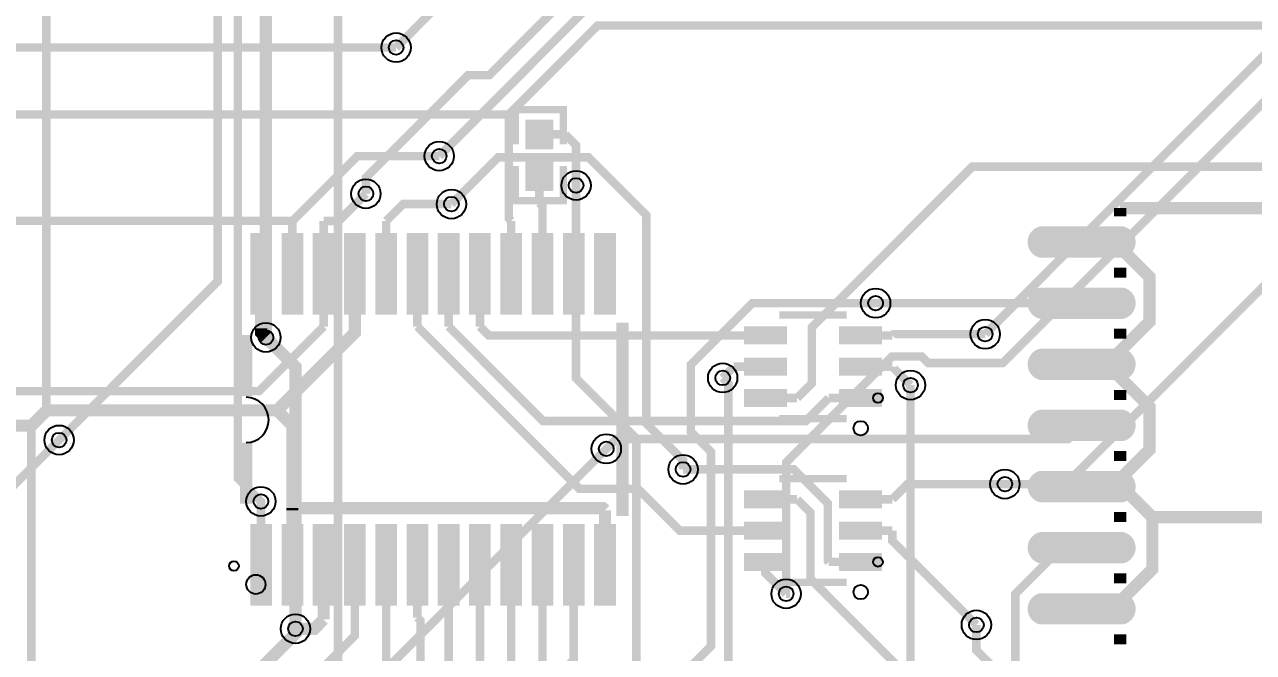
# Model space of a CAD drawing. Header units: millimetres. Extents: x -4 to 157, y 41 to 137.
# Drawn here: x 95.34 to 120.89, y 77.23 to 90.27 of the extents above; entities that cross this region are included whole.
import ezdxf

# ---------------------------------------------------------------- set-up
doc = ezdxf.new("R2010")
doc.units = ezdxf.units.MM
for name, color, linetype, true_color in [('BottomLayer', 7, 'Continuous', 0x0000ff), ('Document', 7, 'Continuous', 0xffffff), ('Hole', 7, 'Continuous', 0x222222), ('Multi-Layer', 7, 'Continuous', 0xc0c0c0), ('TopLayer', 7, 'Continuous', 0xff0000), ('TopPasteMaskLayer', 7, 'Continuous', 0x808080), ('TopSilkLayer', 7, 'Continuous', 0xffcc00), ('TopSolderMaskLayer', 7, 'Continuous', 0x800080)]:
    doc.layers.add(name, color=color, linetype=linetype, true_color=true_color)

msp = doc.modelspace()

# ---------------------------------------------------------------- hatches: boundary and pattern name
at = {"layer": 'TopLayer'}
for points in [[(106.31521463042918, 87.70398780797552), (105.77520955041905, 87.70398780797552), (105.77520955041905, 88.26962153924308), (106.31521463042918, 88.26962153924308)], [(106.31521463042918, 87.40396240792472), (105.77520955041905, 87.40396240792472), (105.77520955041905, 86.83832867665728), (106.31521463042918, 86.83832867665728)], [(100.06047752095492, 85.91516383032763), (100.46047752095501, 85.91516383032763), (100.46047752095501, 84.26517653035307), (100.06047752095492, 84.26517653035307)], [(100.71046482092947, 85.91516383032763), (101.11046482092956, 85.91516383032763), (101.11046482092956, 84.26517653035307), (100.71046482092947, 84.26517653035307)], [(101.36045212090426, 85.91516383032763), (101.76045212090412, 85.91516383032763), (101.76045212090412, 84.26517653035307), (101.36045212090426, 84.26517653035307)], [(102.01043942087858, 85.91516383032763), (102.41043942087867, 85.91516383032763), (102.41043942087867, 84.26517653035307), (102.01043942087858, 84.26517653035307)], [(102.66042672085337, 85.91516383032763), (103.06042672085346, 85.91516383032763), (103.06042672085346, 84.26517653035307), (102.66042672085337, 84.26517653035307)], [(103.31041402082792, 85.91516383032763), (103.71041402082801, 85.91516383032763), (103.71041402082801, 84.26517653035307), (103.31041402082792, 84.26517653035307)], [(103.96040132080248, 85.91513843027678), (104.36040132080234, 85.91513843027678), (104.36040132080234, 84.26515113030223), (103.96040132080248, 84.26515113030223)], [(104.61038862077726, 85.91516383032763), (105.01038862077712, 85.91516383032763), (105.01038862077712, 84.26517653035307), (104.61038862077726, 84.26517653035307)], [(105.26037592075158, 85.91516383032763), (105.66037592075168, 85.91516383032763), (105.66037592075168, 84.26517653035307), (105.26037592075158, 84.26517653035307)], [(105.91036322072637, 85.91516383032763), (106.31036322072646, 85.91516383032763), (106.31036322072646, 84.26517653035307), (105.91036322072637, 84.26517653035307)], [(106.56035052070092, 85.91516383032763), (106.96035052070101, 85.91516383032763), (106.96035052070101, 84.26517653035307), (106.56035052070092, 84.26517653035307)], [(107.2103378206757, 85.91516383032763), (107.61033782067534, 85.91516383032763), (107.61033782067534, 84.26517653035307), (107.2103378206757, 84.26517653035307)], [(118.1201422402844, 86.05054610109214, -0.7853981633974483), (118.1201422402844, 85.45054610109214), (116.52014224028403, 85.45054610109214, -0.7853981633974483), (116.52014224028403, 86.05054610109214)], [(118.1201422402844, 84.78054356108707, -0.7853981633974483), (118.1201422402844, 84.18054356108708), (116.52014224028403, 84.18054356108708, -0.7853981633974483), (116.52014224028403, 84.78054356108707)], [(110.35483870967732, 83.6347472694946), (110.35483870967732, 83.98475996951993), (111.13482346964679, 83.98475996951993), (111.13482346964679, 83.6347472694946)], [(112.33482346964684, 83.6347472694946), (112.33482346964684, 83.98475996951993), (113.1148082296163, 83.98475996951993), (113.1148082296163, 83.6347472694946)], [(110.35483870967732, 82.98475996951993), (110.35483870967732, 83.33477266954537), (111.13482346964679, 83.33477266954537), (111.13482346964679, 82.98475996951993)], [(112.33482346964684, 82.98475996951993), (112.33482346964684, 83.33477266954537), (113.1148082296163, 83.33477266954537), (113.1148082296163, 82.98475996951993)], [(118.1201422402844, 83.510541021082, -0.7853981633974483), (118.1201422402844, 82.91054102108201), (116.52014224028403, 82.91054102108201, -0.7853981633974483), (116.52014224028403, 83.510541021082)], [(110.35483870967732, 82.33477266954537), (110.35483870967732, 82.6847853695707), (111.13482346964679, 82.6847853695707), (111.13482346964679, 82.33477266954537)], [(112.33482346964684, 82.33477266954537), (112.33482346964684, 82.6847853695707), (113.1148082296163, 82.6847853695707), (113.1148082296163, 82.33477266954537)], [(118.1201422402844, 82.24053848107694, -0.7853981633974483), (118.1201422402844, 81.64053848107694), (116.52014224028403, 81.64053848107694, -0.7853981633974483), (116.52014224028403, 82.24053848107694)], [(118.1201422402844, 80.97053594107176, -0.7853981633974483), (118.1201422402844, 80.37053594107176), (116.52014224028403, 80.37053594107176, -0.7853981633974483), (116.52014224028403, 80.97053594107176)], [(110.35478790957563, 80.2311404622809), (110.35478790957563, 80.58115316230635), (111.13477266954533, 80.58115316230635), (111.13477266954533, 80.2311404622809)], [(112.33477266954537, 80.2311404622809), (112.33477266954537, 80.58115316230635), (113.11475742951461, 80.58115316230635), (113.11475742951461, 80.2311404622809)], [(100.06047752095492, 79.8699517399034), (100.46047752095501, 79.8699517399034), (100.46047752095501, 78.21996443992884), (100.06047752095492, 78.21996443992884)], [(100.71046482092947, 79.8699517399034), (101.11046482092956, 79.8699517399034), (101.11046482092956, 78.21996443992884), (100.71046482092947, 78.21996443992884)], [(101.36045212090426, 79.8699517399034), (101.76045212090412, 79.8699517399034), (101.76045212090412, 78.21996443992884), (101.36045212090426, 78.21996443992884)], [(102.01043942087858, 79.8699517399034), (102.41043942087867, 79.8699517399034), (102.41043942087867, 78.21996443992884), (102.01043942087858, 78.21996443992884)], [(102.66042672085337, 79.8699517399034), (103.06042672085346, 79.8699517399034), (103.06042672085346, 78.21996443992884), (102.66042672085337, 78.21996443992884)], [(103.31041402082792, 79.86997713995436), (103.71041402082801, 79.86997713995436), (103.71041402082801, 78.21998983997969), (103.31041402082792, 78.21998983997969)], [(103.96040132080248, 79.8699517399034), (104.36040132080234, 79.8699517399034), (104.36040132080234, 78.21996443992884), (103.96040132080248, 78.21996443992884)], [(104.61038862077726, 79.8699517399034), (105.01038862077712, 79.8699517399034), (105.01038862077712, 78.21996443992884), (104.61038862077726, 78.21996443992884)], [(105.26037592075158, 79.8699517399034), (105.66037592075168, 79.8699517399034), (105.66037592075168, 78.21996443992884), (105.26037592075158, 78.21996443992884)], [(105.91036322072637, 79.8699517399034), (106.31036322072646, 79.8699517399034), (106.31036322072646, 78.21996443992884), (105.91036322072637, 78.21996443992884)], [(106.56035052070092, 79.8699517399034), (106.96035052070101, 79.8699517399034), (106.96035052070101, 78.21996443992884), (106.56035052070092, 78.21996443992884)], [(107.2103378206757, 79.8699517399034), (107.61033782067534, 79.8699517399034), (107.61033782067534, 78.21996443992884), (107.2103378206757, 78.21996443992884)], [(110.35478790957563, 79.58115316230635), (110.35478790957563, 79.93116586233168), (111.13477266954533, 79.93116586233168), (111.13477266954533, 79.58115316230635)], [(112.33477266954537, 79.58115316230635), (112.33477266954537, 79.93116586233168), (113.11475742951461, 79.93116586233168), (113.11475742951461, 79.58115316230635)], [(118.1201422402844, 79.70053340106669, -0.7853981633974483), (118.1201422402844, 79.1005334010667), (116.52014224028403, 79.1005334010667, -0.7853981633974483), (116.52014224028403, 79.70053340106669)], [(110.35478790957563, 78.93116586233168), (110.35478790957563, 79.28117856235713), (111.13477266954533, 79.28117856235713), (111.13477266954533, 78.93116586233168)], [(112.33477266954537, 78.93116586233168), (112.33477266954537, 79.28117856235713), (113.11475742951461, 79.28117856235713), (113.11475742951461, 78.93116586233168)], [(118.1201422402844, 78.43053086106163, -0.7853981633974483), (118.1201422402844, 77.83053086106163), (116.52014224028403, 77.83053086106163, -0.7853981633974483), (116.52014224028403, 78.43053086106163)]]:
    msp.add_hatch(color=256, dxfattribs=at).paths.add_polyline_path(points)
at = {"layer": 'TopPasteMaskLayer'}
for points in [[(106.27520955041905, 87.68897637795271), (105.81521463042918, 87.68897637795271), (105.77520955041905, 87.72898145796296), (105.77520955041905, 88.22961645923294), (105.81521463042918, 88.26962153924308), (106.27520955041905, 88.26962153924308), (106.31521463042918, 88.22961645923294), (106.31521463042918, 87.72898145796296)], [(106.27520955041905, 87.41897383794765), (105.81521463042918, 87.41897383794765), (105.77520955041905, 87.37896875793751), (105.77520955041905, 86.87833375666753), (105.81521463042918, 86.83832867665728), (106.27520955041905, 86.83832867665728), (106.31521463042918, 86.87833375666753), (106.31521463042918, 87.37896875793751)], [(100.06047752095492, 85.91516383032763), (100.46047752095501, 85.91516383032763), (100.46047752095501, 84.26517653035307), (100.06047752095492, 84.26517653035307)], [(100.71046482092947, 85.91516383032763), (101.11046482092956, 85.91516383032763), (101.11046482092956, 84.26517653035307), (100.71046482092947, 84.26517653035307)], [(101.36045212090426, 85.91516383032763), (101.76045212090412, 85.91516383032763), (101.76045212090412, 84.26517653035307), (101.36045212090426, 84.26517653035307)], [(102.01043942087858, 85.91516383032763), (102.41043942087867, 85.91516383032763), (102.41043942087867, 84.26517653035307), (102.01043942087858, 84.26517653035307)], [(102.66042672085337, 85.91516383032763), (103.06042672085346, 85.91516383032763), (103.06042672085346, 84.26517653035307), (102.66042672085337, 84.26517653035307)], [(103.31041402082792, 85.91516383032763), (103.71041402082801, 85.91516383032763), (103.71041402082801, 84.26517653035307), (103.31041402082792, 84.26517653035307)], [(103.96040132080248, 85.91513843027678), (104.36040132080234, 85.91513843027678), (104.36040132080234, 84.26515113030223), (103.96040132080248, 84.26515113030223)], [(104.61038862077726, 85.91516383032763), (105.01038862077712, 85.91516383032763), (105.01038862077712, 84.26517653035307), (104.61038862077726, 84.26517653035307)], [(105.26037592075158, 85.91516383032763), (105.66037592075168, 85.91516383032763), (105.66037592075168, 84.26517653035307), (105.26037592075158, 84.26517653035307)], [(105.91036322072637, 85.91516383032763), (106.31036322072646, 85.91516383032763), (106.31036322072646, 84.26517653035307), (105.91036322072637, 84.26517653035307)], [(106.56035052070092, 85.91516383032763), (106.96035052070101, 85.91516383032763), (106.96035052070101, 84.26517653035307), (106.56035052070092, 84.26517653035307)], [(107.2103378206757, 85.91516383032763), (107.61033782067534, 85.91516383032763), (107.61033782067534, 84.26517653035307), (107.2103378206757, 84.26517653035307)], [(118.1201422402844, 86.05054610109214, -0.7853981633974483), (118.1201422402844, 85.45054610109214), (116.52014224028403, 85.45054610109214, -0.7853981633974483), (116.52014224028403, 86.05054610109214)], [(118.1201422402844, 84.78054356108707, -0.7853981633974483), (118.1201422402844, 84.18054356108708), (116.52014224028403, 84.18054356108708, -0.7853981633974483), (116.52014224028403, 84.78054356108707)], [(110.35483870967732, 83.6347472694946), (110.35483870967732, 83.98475996951993), (111.13482346964679, 83.98475996951993), (111.13482346964679, 83.6347472694946)], [(112.33482346964684, 83.6347472694946), (112.33482346964684, 83.98475996951993), (113.1148082296163, 83.98475996951993), (113.1148082296163, 83.6347472694946)], [(110.35483870967732, 82.98475996951993), (110.35483870967732, 83.33477266954537), (111.13482346964679, 83.33477266954537), (111.13482346964679, 82.98475996951993)], [(112.33482346964684, 82.98475996951993), (112.33482346964684, 83.33477266954537), (113.1148082296163, 83.33477266954537), (113.1148082296163, 82.98475996951993)], [(118.1201422402844, 83.510541021082, -0.7853981633974483), (118.1201422402844, 82.91054102108201), (116.52014224028403, 82.91054102108201, -0.7853981633974483), (116.52014224028403, 83.510541021082)], [(110.35483870967732, 82.33477266954537), (110.35483870967732, 82.6847853695707), (111.13482346964679, 82.6847853695707), (111.13482346964679, 82.33477266954537)], [(112.33482346964684, 82.33477266954537), (112.33482346964684, 82.6847853695707), (113.1148082296163, 82.6847853695707), (113.1148082296163, 82.33477266954537)], [(118.1201422402844, 82.24053848107694, -0.7853981633974483), (118.1201422402844, 81.64053848107694), (116.52014224028403, 81.64053848107694, -0.7853981633974483), (116.52014224028403, 82.24053848107694)], [(118.1201422402844, 80.97053594107176, -0.7853981633974483), (118.1201422402844, 80.37053594107176), (116.52014224028403, 80.37053594107176, -0.7853981633974483), (116.52014224028403, 80.97053594107176)], [(110.35478790957563, 80.2311404622809), (110.35478790957563, 80.58115316230635), (111.13477266954533, 80.58115316230635), (111.13477266954533, 80.2311404622809)], [(112.33477266954537, 80.2311404622809), (112.33477266954537, 80.58115316230635), (113.11475742951461, 80.58115316230635), (113.11475742951461, 80.2311404622809)], [(100.06047752095492, 79.8699517399034), (100.46047752095501, 79.8699517399034), (100.46047752095501, 78.21996443992884), (100.06047752095492, 78.21996443992884)], [(100.71046482092947, 79.8699517399034), (101.11046482092956, 79.8699517399034), (101.11046482092956, 78.21996443992884), (100.71046482092947, 78.21996443992884)], [(101.36045212090426, 79.8699517399034), (101.76045212090412, 79.8699517399034), (101.76045212090412, 78.21996443992884), (101.36045212090426, 78.21996443992884)], [(102.01043942087858, 79.8699517399034), (102.41043942087867, 79.8699517399034), (102.41043942087867, 78.21996443992884), (102.01043942087858, 78.21996443992884)], [(102.66042672085337, 79.8699517399034), (103.06042672085346, 79.8699517399034), (103.06042672085346, 78.21996443992884), (102.66042672085337, 78.21996443992884)], [(103.31041402082792, 79.86997713995436), (103.71041402082801, 79.86997713995436), (103.71041402082801, 78.21998983997969), (103.31041402082792, 78.21998983997969)], [(103.96040132080248, 79.8699517399034), (104.36040132080234, 79.8699517399034), (104.36040132080234, 78.21996443992884), (103.96040132080248, 78.21996443992884)], [(104.61038862077726, 79.8699517399034), (105.01038862077712, 79.8699517399034), (105.01038862077712, 78.21996443992884), (104.61038862077726, 78.21996443992884)], [(105.26037592075158, 79.8699517399034), (105.66037592075168, 79.8699517399034), (105.66037592075168, 78.21996443992884), (105.26037592075158, 78.21996443992884)], [(105.91036322072637, 79.8699517399034), (106.31036322072646, 79.8699517399034), (106.31036322072646, 78.21996443992884), (105.91036322072637, 78.21996443992884)], [(106.56035052070092, 79.8699517399034), (106.96035052070101, 79.8699517399034), (106.96035052070101, 78.21996443992884), (106.56035052070092, 78.21996443992884)], [(107.2103378206757, 79.8699517399034), (107.61033782067534, 79.8699517399034), (107.61033782067534, 78.21996443992884), (107.2103378206757, 78.21996443992884)], [(110.35478790957563, 79.58115316230635), (110.35478790957563, 79.93116586233168), (111.13477266954533, 79.93116586233168), (111.13477266954533, 79.58115316230635)], [(112.33477266954537, 79.58115316230635), (112.33477266954537, 79.93116586233168), (113.11475742951461, 79.93116586233168), (113.11475742951461, 79.58115316230635)], [(118.1201422402844, 79.70053340106669, -0.7853981633974483), (118.1201422402844, 79.1005334010667), (116.52014224028403, 79.1005334010667, -0.7853981633974483), (116.52014224028403, 79.70053340106669)], [(110.35478790957563, 78.93116586233168), (110.35478790957563, 79.28117856235713), (111.13477266954533, 79.28117856235713), (111.13477266954533, 78.93116586233168)], [(112.33477266954537, 78.93116586233168), (112.33477266954537, 79.28117856235713), (113.11475742951461, 79.28117856235713), (113.11475742951461, 78.93116586233168)], [(118.1201422402844, 78.43053086106163, -0.7853981633974483), (118.1201422402844, 77.83053086106163), (116.52014224028403, 77.83053086106163, -0.7853981633974483), (116.52014224028403, 78.43053086106163)]]:
    msp.add_hatch(color=256, dxfattribs=at).paths.add_polyline_path(points)
at = {"layer": 'TopSolderMaskLayer'}
for points in [[(106.33945360122402, 87.67738585448944), (105.75095233082243, 87.67738585448944), (105.75095233082243, 88.29623066113481), (106.33945360122402, 88.29623066113481)], [(106.33945360122402, 87.4305691403481), (105.75095233082243, 87.4305691403481), (105.75095233082243, 86.81172433370261), (106.33945360122402, 86.81172433370261)], [(100.03508069596774, 85.9405642721324), (100.48588079756792, 85.9405642721324), (100.48588079756792, 84.23977765256677), (100.03508069596774, 84.23977765256677)], [(100.68506799594229, 85.9405642721324), (101.1358680975427, 85.9405642721324), (101.1358680975427, 84.23977765256677), (100.68506799594229, 84.23977765256677)], [(101.33505529591707, 85.9405642721324), (101.78585539751703, 85.9405642721324), (101.78585539751703, 84.23977765256677), (101.33505529591707, 84.23977765256677)], [(101.9850425958914, 85.9405642721324), (102.43584269749158, 85.9405642721324), (102.43584269749158, 84.23977765256677), (101.9850425958914, 84.23977765256677)], [(102.63502989586618, 85.9405642721324), (103.08582999746636, 85.9405642721324), (103.08582999746636, 84.23977765256677), (102.63502989586618, 84.23977765256677)], [(103.28501719584074, 85.9405642721324), (103.73581729744092, 85.9405642721324), (103.73581729744092, 84.23977765256677), (103.28501719584074, 84.23977765256677)], [(103.93500449581529, 85.94053809007232), (104.38580459741547, 85.94053809007232), (104.38580459741547, 84.2397514705068), (103.93500449581529, 84.2397514705068)], [(104.58499179579007, 85.9405642721324), (105.03579189739003, 85.9405642721324), (105.03579189739003, 84.23977765256677), (104.58499179579007, 84.23977765256677)], [(105.2349790957644, 85.9405642721324), (105.68577919736458, 85.9405642721324), (105.68577919736458, 84.23977765256677), (105.2349790957644, 84.23977765256677)], [(105.88496639573918, 85.9405642721324), (106.33576649733936, 85.9405642721324), (106.33576649733936, 84.23977765256677), (105.88496639573918, 84.23977765256677)], [(106.53495369571374, 85.9405642721324), (106.98575379731392, 85.9405642721324), (106.98575379731392, 84.23977765256677), (106.53495369571374, 84.23977765256677)], [(107.1849409956883, 85.9405642721324), (107.63574109728847, 85.9405642721324), (107.63574109728847, 84.23977765256677), (107.1849409956883, 84.23977765256677)], [(118.18787570908466, 86.07594615189224, -0.7853981633974483), (118.18787570908466, 85.42514605029204), (116.45240877148399, 85.42514605029204, -0.7853981633974483), (116.45240877148399, 86.07594615189224)], [(118.18787570908466, 84.80594361188717, -0.7853981633974483), (118.18787570908466, 84.15514351028698), (116.45240877148399, 84.15514351028698, -0.7853981633974483), (116.45240877148399, 84.80594361188717)], [(110.29823604204535, 83.62335119994077), (110.29823604204535, 83.99615934755661), (111.19142613727877, 83.99615934755661), (111.19142613727877, 83.62335119994077)], [(112.27822817503375, 83.62335119994077), (112.27822817503375, 83.99615934755661), (113.17141827026762, 83.99615934755661), (113.17141827026762, 83.62335119994077)], [(110.29823604204535, 82.97336389996622), (110.29823604204535, 83.34617204758194), (111.19142613727877, 83.34617204758194), (111.19142613727877, 82.97336389996622)], [(112.27822817503375, 82.97336389996622), (112.27822817503375, 83.34617204758194), (113.17141827026762, 83.34617204758194), (113.17141827026762, 82.97336389996622)], [(118.18787570908466, 83.5359410718821, -0.7853981633974483), (118.18787570908466, 82.88514097028191), (116.45240877148399, 82.88514097028191, -0.7853981633974483), (116.45240877148399, 83.5359410718821)], [(110.29823604204535, 82.32337659999166), (110.29823604204535, 82.69618474760728), (111.19142613727877, 82.69618474760728), (111.19142613727877, 82.32337659999166)], [(112.27822817503375, 82.32337659999166), (112.27822817503375, 82.69618474760728), (113.17141827026762, 82.69618474760728), (113.17141827026762, 82.32337659999166)], [(118.18787570908466, 82.26593853187704, -0.7853981633974483), (118.18787570908466, 81.61513843027684), (116.45240877148399, 81.61513843027684, -0.7853981633974483), (116.45240877148399, 82.26593853187704)], [(118.18787570908466, 80.99593599187186, -0.7853981633974483), (118.18787570908466, 80.34513589027166), (116.45240877148399, 80.34513589027166, -0.7853981633974483), (116.45240877148399, 80.99593599187186)], [(110.29817786892454, 80.2197443927272), (110.29817786892454, 80.59255254034292), (111.19136796415842, 80.59255254034292), (111.19136796415842, 80.2197443927272)], [(112.27817000191317, 80.2197443927272), (112.27817000191317, 80.59255254034292), (113.17136009714659, 80.59255254034292), (113.17136009714659, 80.2197443927272)], [(100.03508069596774, 79.89535218170818), (100.48588079756792, 79.89535218170818), (100.48588079756792, 78.19456556214254), (100.03508069596774, 78.19456556214254)], [(100.68506799594229, 79.89535218170818), (101.1358680975427, 79.89535218170818), (101.1358680975427, 78.19456556214254), (100.68506799594229, 78.19456556214254)], [(101.33505529591707, 79.89535218170818), (101.78585539751703, 79.89535218170818), (101.78585539751703, 78.19456556214254), (101.33505529591707, 78.19456556214254)], [(101.9850425958914, 79.89535218170818), (102.43584269749158, 79.89535218170818), (102.43584269749158, 78.19456556214254), (101.9850425958914, 78.19456556214254)], [(102.63502989586618, 79.89535218170818), (103.08582999746636, 79.89535218170818), (103.08582999746636, 78.19456556214254), (102.63502989586618, 78.19456556214254)], [(103.28501719584074, 79.89537836376826), (103.73581729744092, 79.89537836376826), (103.73581729744092, 78.19459174420274), (103.28501719584074, 78.19459174420274)], [(103.93500449581529, 79.89535218170818), (104.38580459741547, 79.89535218170818), (104.38580459741547, 78.19456556214254), (103.93500449581529, 78.19456556214254)], [(104.58499179579007, 79.89535218170818), (105.03579189739003, 79.89535218170818), (105.03579189739003, 78.19456556214254), (104.58499179579007, 78.19456556214254)], [(105.2349790957644, 79.89535218170818), (105.68577919736458, 79.89535218170818), (105.68577919736458, 78.19456556214254), (105.2349790957644, 78.19456556214254)], [(105.88496639573918, 79.89535218170818), (106.33576649733936, 79.89535218170818), (106.33576649733936, 78.19456556214254), (105.88496639573918, 78.19456556214254)], [(106.53495369571374, 79.89535218170818), (106.98575379731392, 79.89535218170818), (106.98575379731392, 78.19456556214254), (106.53495369571374, 78.19456556214254)], [(107.1849409956883, 79.89535218170818), (107.63574109728847, 79.89535218170818), (107.63574109728847, 78.19456556214254), (107.1849409956883, 78.19456556214254)], [(110.29817786892454, 79.56975709275275), (110.29817786892454, 79.94256524036825), (111.19136796415842, 79.94256524036825), (111.19136796415842, 79.56975709275275)], [(112.27817000191317, 79.56975709275275), (112.27817000191317, 79.94256524036825), (113.17136009714659, 79.94256524036825), (113.17136009714659, 79.56975709275275)], [(118.18787570908466, 79.7259334518668, -0.7853981633974483), (118.18787570908466, 79.0751333502666), (116.45240877148399, 79.0751333502666, -0.7853981633974483), (116.45240877148399, 79.7259334518668)], [(110.29817786892454, 78.91976979277797), (110.29817786892454, 79.29257794039381), (111.19136796415842, 79.29257794039381), (111.19136796415842, 78.91976979277797)], [(112.27817000191317, 78.91976979277797), (112.27817000191317, 79.29257794039381), (113.17136009714659, 79.29257794039381), (113.17136009714659, 78.91976979277797)], [(118.18787570908466, 78.45593091186173, -0.7853981633974483), (118.18787570908466, 77.80513081026153), (116.45240877148399, 77.80513081026153, -0.7853981633974483), (116.45240877148399, 78.45593091186173)]]:
    msp.add_hatch(color=256, dxfattribs=at).paths.add_polyline_path(points)

# ---------------------------------------------------------------- linework, layer by layer
at = {"layer": 'BottomLayer'}
for points, const_width in [([(130.62382524765053, 110.72926085852168), (130.62382524765053, 110.02974345948701), (120.0825501651002, 99.4884683769368), (115.27432054864084, 99.4884683769368), (105.0038100076199, 89.21795783591563), (104.56667513335015, 89.21795783591563), (102.43992887985769, 87.09121158242317), (102.43992887985769, 86.75440690881385)], 0.17780035560071122), ([(104.9113538227075, 107.26799593599185), (101.86055372110741, 104.21719583439165), (101.86055372110741, 76.51793243586485), (98.52552705105404, 73.18290576581148), (98.52552705105404, 67.42141224282443), (96.36830073660121, 65.26418592837183), (71.56794513589034, 65.26418592837183), (67.02260604521189, 60.71884683769372), (61.27762255524499, 60.71884683769372)], 0.17780035560071122), ([(92.73533147066269, 107.42674625349252), (99.48895097790182, 107.42674625349252), (101.00279400558793, 105.91290322580642), (101.00279400558793, 102.40210820421635), (99.77673355346701, 101.17604775209554), (99.77673355346701, 80.84229108458214), (100.25755651511304, 80.36146812293623)], 0.17780035560071122), ([(103.06705613411214, 89.79149098298194), (108.08813817627629, 94.81257302514598), (108.08813817627629, 103.50472440944873), (109.01016002031997, 104.42674625349252), (109.01016002031997, 104.6545847091694)], 0.17780035560071122), ([(96.0607061214123, 81.63807467614936), (99.35890271780522, 84.93627127254251), (99.35890271780522, 101.83136906273819), (100.04368808737604, 102.5161544323089)], 0.17780035560071122), ([(95.79578359156699, 99.88216916433839), (95.79578359156699, 82.18950977901955), (95.48336296672596, 81.8770891541783), (95.48336296672596, 81.39880619761232), (95.48514097028169, 81.39702819405636), (95.48514097028169, 72.68735077470149), (93.61823723647444, 70.82044704089401), (93.61823723647444, 67.51361442722884), (92.17932435864873, 66.07470154940302), (65.80594361188719, 66.07470154940302), (59.06578613157217, 59.334544069088224), (59.06578613157217, 57.72316484632972)], 0.17780035560071122), ([(100.36118872237739, 99.99621539243083), (100.36118872237739, 83.76913893827782)], 0.25400050800101603), ([(115.3144526289052, 83.83721107442204), (128.79959359918712, 97.32235204470408), (131.5770891541781, 97.32235204470408)], 0.17780035560071122), ([(115.72364744729475, 80.72113284226566), (116.99263398526796, 80.72113284226566), (131.51714503429002, 95.24564389128773), (132.19177038354064, 95.24564389128773), (133.44551689103355, 96.49939039878075), (133.44551689103355, 96.75008890017784)], 0.17780035560071122), ([(103.96393192786377, 87.53571247142497), (109.2075184150367, 92.7792989585979), (119.76809753619477, 92.7792989585979), (123.58547117094236, 96.59667259334526)], 0.17780035560071122), ([(132.5791211582423, 96.4874523749047), (132.17856235712475, 96.08689357378717), (131.84734569469128, 96.08689357378717), (130.24409448818892, 94.48364236728469), (126.92964185928372, 94.48364236728469), (115.68605537211056, 83.24005588011175), (114.1252222504445, 83.24005588011175), (113.99212598425174, 83.37315214630428), (113.37846075692141, 83.37315214630428), (111.17678435356856, 81.17147574295143), (111.17678435356856, 78.44274828549658), (111.17653035306057, 78.44274828549658)], 0.17780035560071122), ([(109.03276606553209, 81.02720345440696), (109.03276606553209, 81.21643383286766), (108.26771653543278, 81.98148336296663), (108.26771653543278, 86.31143002286001), (107.06934213868408, 87.50980441960883), (105.18694437388854, 87.50980441960883), (104.2169164338327, 86.53977647955298)], 0.17780035560071122), ([(101.04089408178811, 65.62486664973335), (101.15621031242063, 65.74018288036564), (101.15621031242063, 70.30304800609599), (107.02032004064017, 76.16715773431554), (107.58216916433821, 76.16715773431554), (108.0596901193801, 76.6446786893573), (108.0596901193801, 81.67084074168145), (106.80848361696712, 82.92204724409453), (106.80848361696712, 86.9278892557785)], 0.17780035560071122), ([(102.20929641859266, 69.9507493014986), (109.61417322834632, 77.35562611125215), (109.61417322834632, 81.38991617983231), (109.19608839217676, 81.80800101600198), (109.19608839217676, 83.20449580899162), (110.47218694437379, 84.48059436118876), (113.03708407416798, 84.48059436118876)], 0.17780035560071122), ([(100.36118872237739, 83.76913893827782), (100.97536195072371, 83.15496570993139), (100.97536195072371, 77.71656083312166)], 0.25400050800101603), ([(114.90932181864355, 69.9507493014986), (109.9756159512317, 74.88445516891034), (109.9756159512317, 82.80901701803407), (109.85674371348728, 82.9278892557785)], 0.17780035560071122), ([(117.44932689865368, 69.9507493014986), (113.76174752349493, 73.63832867665735), (113.76174752349493, 82.77879095758192)], 0.17780035560071122), ([(99.999745999492, 69.9507493014986), (99.999745999492, 74.01628143256278), (107.43789687579351, 81.45443230886463)], 0.17780035560071122), ([(100.97536195072371, 77.71656083312166), (100.97536195072371, 77.6126746253492), (95.85928371856721, 72.49659639319282), (95.85928371856721, 67.16842773685539), (94.36601473202927, 65.67515875031745), (66.54381508763004, 65.67515875031745), (62.30988061976109, 61.441224282448616)], 0.25400050800101603), ([(116.89509779019545, 75.5062484124968), (115.13081026162035, 77.2705359410719), (115.13081026162035, 77.79631699263393)], 0.17780035560071122)]:
    msp.add_lwpolyline(points, dxfattribs=dict(at, const_width=const_width))
at = {"layer": 'Document'}
for centre, radius in [((113.0849377698753, 82.50975361950725), 0.10007620015240032), ((113.08468376936753, 79.10614681229367), 0.10007620015240032), ((100.15250190500365, 78.63853187706366), 0.19989839979679963)]:
    msp.add_circle(centre, radius, dxfattribs=at)
at = {"layer": 'Hole'}
for centre in [(103.06715773431529, 89.79144018288036), (103.96403352806692, 87.53566167132328), (102.44003048006084, 86.75435610871216), (106.80858521717028, 86.92783845567692), (104.21701803403607, 86.53972567945141), (113.03718567437136, 84.48054356108707), (100.36129032258054, 83.76908813817624), (115.31455422910835, 83.83716027432047), (109.85684531369043, 82.92783845567692), (113.76184912369808, 82.77874015748034), (96.06080772161545, 81.63802387604778), (107.43799847599666, 81.45438150876305), (109.03286766573524, 81.02715265430527), (115.7237490474979, 80.72108204216408), (100.25765811531619, 80.36141732283465), (111.17663195326372, 78.442697485395), (115.1309118618235, 77.79626619253236), (100.97546355092709, 77.71651003302009)]:
    msp.add_circle(centre, 0.15240030480060962, dxfattribs=at)
at = {"layer": 'Multi-Layer'}
for centre in [(103.06715773431529, 89.79144018288036), (103.96403352806692, 87.53566167132328), (106.80858521717028, 86.92783845567692), (102.44003048006084, 86.75435610871216), (104.21701803403607, 86.53972567945141), (113.03718567437136, 84.48054356108707), (100.36129032258054, 83.76908813817624), (115.31455422910835, 83.83716027432047), (109.85684531369043, 82.92783845567692), (113.76184912369808, 82.77874015748034), (96.06080772161545, 81.63802387604778), (107.43799847599666, 81.45438150876305), (109.03286766573524, 81.02715265430527), (115.7237490474979, 80.72108204216408), (100.25765811531619, 80.36141732283465), (111.17663195326372, 78.442697485395), (100.97546355092709, 77.71651003302009), (115.1309118618235, 77.79626619253236)]:
    msp.add_circle(centre, 0.30480060960121924, dxfattribs=at)
at = {"layer": 'TopLayer'}
for points, const_width in [([(105.41122682245373, 88.40058420116839), (107.26035052070097, 90.24970789941574), (129.37693675387322, 90.24970789941574), (132.05461010922, 92.92738125476251), (132.05461010922, 93.80825501651009), (132.13131826263634, 93.88496316992632)], 0.17780035560071122), ([(77.4394208788417, 90.1455676911354), (79.1844043688086, 88.40058420116839), (105.41122682245373, 88.40058420116839)], 0.17780035560071122), ([(103.06705613411214, 89.79149098298194), (92.50292100584193, 89.79149098298194)], 0.17780035560071122), ([(105.46024892049763, 86.18620777241551), (105.41122682245373, 86.23522987045976), (105.41122682245373, 88.40058420116839)], 0.17780035560071122), ([(106.045212090424, 87.98681737363472), (106.58623317246611, 87.98681737363472)], 0.17780035560071122), ([(106.80848361696712, 86.9278892557785), (106.80848361696712, 87.76456692913382), (106.58623317246611, 87.98681737363472)], 0.17780035560071122), ([(100.91033782067552, 86.18620777241551), (102.25984251968498, 87.53571247142497), (103.96393192786377, 87.53571247142497)], 0.17780035560071122), ([(111.40563881127741, 82.50980441960883), (111.70993141986287, 82.81409702819406), (111.70993141986287, 83.97919735839469), (115.04876809753591, 87.31803403606807), (127.58445516891015, 87.31803403606807)], 0.17780035560071122), ([(106.045212090424, 87.12118364236721), (106.045212090424, 86.56746253492508)], 0.17780035560071122), ([(101.5603251206503, 86.18620777241551), (101.87172974345935, 86.18620777241551), (102.43992887985769, 86.75440690881385)], 0.17780035560071122), ([(102.86029972059919, 86.18620777241551), (103.21386842773677, 86.53977647955298), (104.2169164338327, 86.53977647955298)], 0.17780035560071122), ([(106.11023622047242, 85.09019558039108), (106.11023622047242, 86.5024384048769), (106.045212090424, 86.56746253492508)], 0.17780035560071122), ([(100.91033782067552, 86.18620777241551), (100.90474980949966, 86.19179578359149), (77.70662941325872, 86.19179578359149)], 0.17780035560071122), ([(100.91033782067552, 85.09019558039108), (100.91033782067552, 86.18620777241551)], 0.17780035560071122), ([(101.5603251206503, 85.09019558039108), (101.5603251206503, 86.18620777241551)], 0.17780035560071122), ([(102.86029972059919, 85.09019558039108), (102.86029972059919, 86.18620777241551)], 0.17780035560071122), ([(105.46024892049763, 85.09019558039108), (105.46024892049763, 86.18620777241551)], 0.17780035560071122), ([(117.32004064008106, 85.75059690119383), (118.00584201168408, 85.75059690119383), (118.73050546101081, 85.02593345186688), (118.73050546101081, 84.0940055880111), (117.84709169418329, 83.2105918211837)], 0.25400050800101603), ([(100.26035052070097, 85.09019558039108), (100.26035052070097, 83.9560833121667)], 0.25400050800101603), ([(101.5603251206503, 85.09019558039108), (101.5603251206503, 83.99418338836688)], 0.17780035560071122), ([(102.21031242062463, 85.09019558039108), (102.21031242062463, 83.9560833121667)], 0.25400050800101603), ([(103.51028702057397, 85.09019558039108), (103.51028702057397, 83.99418338836688)], 0.17780035560071122), ([(104.16027432054852, 85.09019558039108), (104.16027432054852, 83.99418338836688)], 0.17780035560071122), ([(104.8102616205233, 85.09019558039108), (104.8102616205233, 83.99418338836688)], 0.17780035560071122), ([(117.32004064008106, 84.48059436118876), (113.03708407416798, 84.48059436118876)], 0.17780035560071122), ([(101.5603251206503, 83.99418338836688), (100.21920243840464, 82.65306070612144), (79.6705613411225, 82.65306070612144)], 0.17780035560071122), ([(100.26035052070097, 83.9560833121667), (100.26035052070097, 83.86997713995436), (100.36118872237739, 83.76913893827782)], 0.25400050800101603), ([(100.59258318516618, 82.25351790703587), (102.21031242062463, 83.87124714249421), (102.21031242062463, 83.9560833121667)], 0.25400050800101603), ([(110.7447294894589, 79.7561849123698), (108.96367792735577, 79.7561849123698), (108.09702819405629, 80.62283464566929), (106.88163576327156, 80.62283464566929), (103.51028702057397, 83.99418338836688)], 0.17780035560071122), ([(112.06375412750822, 82.50980441960883), (111.58648717297433, 82.03253746507482), (106.12192024384035, 82.03253746507482), (104.16027432054852, 83.99418338836688)], 0.17780035560071122), ([(110.7447294894589, 83.80977901955805), (104.9946659893319, 83.80977901955805), (104.8102616205233, 83.99418338836688)], 0.17780035560071122), ([(112.72466344932673, 83.80977901955805), (113.38582677165346, 83.80977901955805)], 0.17780035560071122), ([(115.3144526289052, 83.83721107442204), (113.41325882651768, 83.83721107442204), (113.38582677165346, 83.80977901955805)], 0.17780035560071122), ([(117.84709169418329, 83.2105918211837), (117.32004064008106, 83.2105918211837)], 0.25400050800101603), ([(117.84709169418329, 83.2105918211837), (118.73050546101081, 82.32717805435618), (118.73050546101081, 81.43843027686046), (118.05816611633213, 80.76609093218178)], 0.25400050800101603), ([(109.85674371348728, 82.9278892557785), (110.08382016764017, 83.15496570993139), (110.08382016764017, 83.15979171958338)], 0.17780035560071122), ([(110.7447294894589, 83.15979171958338), (110.08382016764017, 83.15979171958338)], 0.17780035560071122), ([(112.72466344932673, 83.15979171958338), (113.38582677165346, 83.15979171958338)], 0.17780035560071122), ([(113.76174752349493, 82.77879095758192), (113.38582677165346, 83.1547117094234), (113.38582677165346, 83.15979171958338)], 0.17780035560071122), ([(110.7447294894589, 82.50980441960883), (111.40563881127741, 82.50980441960883)], 0.17780035560071122), ([(112.72466344932673, 82.50980441960883), (112.06375412750822, 82.50980441960883)], 0.17780035560071122), ([(100.59258318516618, 82.25351790703587), (95.80594361188696, 82.25351790703587), (95.48818897637784, 81.93576327152653), (76.83515367030714, 81.93576327152653)], 0.25400050800101603), ([(100.91033782067552, 80.22329184658372), (100.91033782067552, 81.93576327152653), (100.59258318516618, 82.25351790703587)], 0.25400050800101603), ([(117.32004064008106, 81.94058928117863), (117.0373380746762, 81.65788671577343), (107.64135128270254, 81.65788671577343), (107.43789687579351, 81.45443230886463)], 0.17780035560071122), ([(76.58470916941815, 71.5296164592329), (83.94564389128777, 78.8905511811023), (93.31318262636523, 78.8905511811023), (96.0607061214123, 81.63807467614936)], 0.17780035560071122), ([(112.06375412750822, 79.10619761239525), (112.04318008636005, 79.1267716535433), (112.04318008636005, 80.32286004572006), (111.33883667767327, 81.02720345440696), (109.03276606553209, 81.02720345440696)], 0.17780035560071122), ([(113.38557277114546, 80.40617221234447), (113.70053340106665, 80.72113284226566), (115.72364744729475, 80.72113284226566)], 0.17780035560071122), ([(118.05816611633213, 80.76609093218178), (117.9626619253238, 80.67058674117357), (117.32004064008106, 80.67058674117357)], 0.25400050800101603), ([(118.05816611633213, 80.76609093218178), (118.78867157734294, 80.03558547117098)], 0.25400050800101603), ([(110.7447294894589, 80.40617221234447), (111.40563881127741, 80.40617221234447)], 0.17780035560071122), ([(119.98933197866381, 69.9507493014986), (119.98933197866381, 70.44655829311648), (111.68173736347467, 78.75415290830585), (111.68173736347467, 80.13007366014733), (111.40563881127741, 80.40617221234447)], 0.17780035560071122), ([(112.72466344932673, 80.40617221234447), (113.38557277114546, 80.40617221234447)], 0.17780035560071122), ([(100.26035052070097, 79.04498348996697), (100.26035052070097, 80.3586741173483), (100.25755651511304, 80.36146812293623)], 0.17780035560071122), ([(100.91033782067552, 80.22329184658372), (100.91033782067552, 80.17909575819147)], 0.25400050800101603), ([(100.91033782067552, 80.22329184658372), (107.3660147320295, 80.22329184658372), (107.41021082042153, 80.17909575819147)], 0.25400050800101603), ([(100.91033782067552, 79.04498348996697), (100.91033782067552, 80.17909575819147)], 0.25400050800101603), ([(107.41021082042153, 79.04498348996697), (107.41021082042153, 80.17909575819147)], 0.25400050800101603), ([(118.78867157734294, 80.03558547117098), (127.34417068834114, 80.03558547117098), (127.5824231648462, 80.27383794767582), (131.05740411480792, 80.27383794767582), (131.5412750825501, 79.78996697993398)], 0.25400050800101603), ([(117.32004064008106, 78.13058166116332), (117.96469392938775, 78.13058166116332), (118.78867157734294, 78.95455930911862), (118.78867157734294, 80.03558547117098)], 0.25400050800101603), ([(112.72466344932673, 79.7561849123698), (113.38557277114546, 79.7561849123698)], 0.17780035560071122), ([(115.13081026162035, 77.79631699263393), (113.38557277114546, 79.54155448310894), (113.38557277114546, 79.7561849123698)], 0.17780035560071122), ([(120.98933197866381, 68.86159512319023), (120.98933197866381, 70.33327406654814), (115.94183388366764, 75.38077216154431), (115.94183388366764, 78.44071628143263), (116.90170180340351, 79.40058420116839), (117.32004064008106, 79.40058420116839)], 0.17780035560071122), ([(94.58928117856226, 69.9507493014986), (102.21031242062463, 77.57178054356109), (102.21031242062463, 79.04498348996697)], 0.17780035560071122), ([(101.5603251206503, 79.04498348996697), (101.5603251206503, 77.91087122174247)], 0.25400050800101603), ([(102.20929641859266, 69.9507493014986), (104.16027432054852, 71.90172720345436), (104.16027432054852, 79.04498348996697)], 0.17780035560071122), ([(102.86029972059919, 79.04498348996697), (102.86029972059919, 76.19865379730754)], 0.17780035560071122), ([(103.51028702057397, 79.04498348996697), (103.51028702057397, 77.94897129794265)], 0.17780035560071122), ([(104.8102616205233, 79.04498348996697), (104.8102616205233, 77.94897129794265)], 0.17780035560071122), ([(107.28930657861292, 69.9507493014986), (105.46024892049763, 71.7798069596139), (105.46024892049763, 79.04498348996697)], 0.17780035560071122), ([(106.11023622047242, 79.04498348996697), (106.11023622047242, 77.94897129794265)], 0.17780035560071122), ([(106.76022352044697, 79.04498348996697), (106.76022352044697, 77.94897129794265)], 0.17780035560071122), ([(111.17653035306057, 78.44274828549658), (110.7447294894589, 78.87454914909824), (110.7447294894589, 79.10619761239525)], 0.17780035560071122), ([(112.72466344932673, 79.10619761239525), (112.06375412750822, 79.10619761239525)], 0.17780035560071122), ([(103.51028702057397, 77.94897129794265), (103.57581915163814, 77.88343916687836), (103.57581915163814, 73.85727711455422), (99.66929133858252, 69.9507493014986)], 0.17780035560071122), ([(101.5603251206503, 77.91087122174247), (101.36601473202927, 77.71656083312166), (100.97536195072371, 77.71656083312166)], 0.25400050800101603), ([(104.8102616205233, 77.94897129794265), (104.8102616205233, 70.01170942341878), (104.74930149860279, 69.9507493014986)], 0.17780035560071122), ([(109.82931165862306, 69.9507493014986), (106.11023622047242, 73.66982473964947), (106.11023622047242, 77.94897129794265)], 0.17780035560071122), ([(106.76022352044697, 77.94897129794265), (106.76022352044697, 77.07343154686305), (106.6563373126744, 76.96954533909059), (106.6563373126744, 76.49151638303283), (106.76022352044697, 76.38763017526037), (106.76022352044697, 75.55984251968505), (111.79375158750304, 70.52656845313686)], 0.17780035560071122)]:
    msp.add_lwpolyline(points, dxfattribs=dict(at, const_width=const_width))
at = {"layer": 'TopSilkLayer'}
for points, const_width in [([(106.54381508763004, 87.78018796037588), (106.54381508763004, 88.49822199644404), (105.54660909321797, 88.49822199644404), (105.54660909321797, 87.78018796037588)], 0.15240030480060962), ([(106.54381508763004, 87.32776225552459), (106.54381508763004, 86.60972821945643), (105.54660909321797, 86.60972821945643), (105.54660909321797, 87.32776225552459)], 0.15240030480060962), ([(122.52006604013195, 86.45567691135375), (118.12006604013186, 86.45567691135375)], 0.25400050800101603), ([(118.12006604013186, 86.28181356362711), (118.12006604013186, 86.45567691135375)], 0.25400050800101603), ([(118.12006604013186, 85.01181102362204), (118.12006604013186, 85.21953263906516)], 0.25400050800101603), ([(112.4360172720344, 84.2359664719329), (111.03362966725922, 84.2359664719329)], 0.15240030480060962), ([(107.77241554483089, 84.07503175006354), (107.77241554483089, 80.06009652019304)], 0.25400050800101603), ([(118.12006604013186, 83.74180848361698), (118.12006604013186, 83.9495300990601)], 0.25400050800101603), ([(99.94919989839968, 82.55016510033022), (99.94919989839968, 83.82016764033528)], 0.25400050800101603), ([(118.12006604013186, 82.47180594361191), (118.12006604013186, 82.67952755905503)], 0.25400050800101603), ([(112.4360172720344, 82.08356616713229), (111.03362966725922, 82.08356616713229)], 0.15240030480060962), ([(99.94919989839968, 80.31496062992119), (99.94919989839968, 81.58496316992625)], 0.25400050800101603), ([(118.12006604013186, 81.20180340360685), (118.12006604013186, 81.40952501904997)], 0.25400050800101603), ([(112.43596647193294, 80.83235966471932), (111.03357886715776, 80.83235966471932)], 0.15240030480060962), ([(118.12006604013186, 79.93180086360167), (118.12006604013186, 80.1395224790449)], 0.25400050800101603), ([(118.12006604013186, 78.6617983235966), (118.12006604013186, 78.86951993903983)], 0.25400050800101603), ([(112.43596647193294, 78.67995935991871), (111.03357886715776, 78.67995935991871)], 0.15240030480060962), ([(118.12006604013186, 77.39179578359153), (118.12006604013186, 77.59951739903477)], 0.25400050800101603)]:
    msp.add_lwpolyline(points, dxfattribs=dict(at, const_width=const_width))
for centre, radius in [((112.72730505461004, 81.8823723647447), 0.15011430022860048), ((99.69530099060194, 79.01953263906523), 0.10007620015240032), ((112.72705105410205, 78.47876555753112), 0.15011430022860048)]:
    msp.add_circle(centre, radius, dxfattribs=at)
msp.add_arc((99.94919989839968, 82.05486410972833), 0.46990093980191433, 270, 90, dxfattribs=at)

doc.saveas('drawing.dxf')
